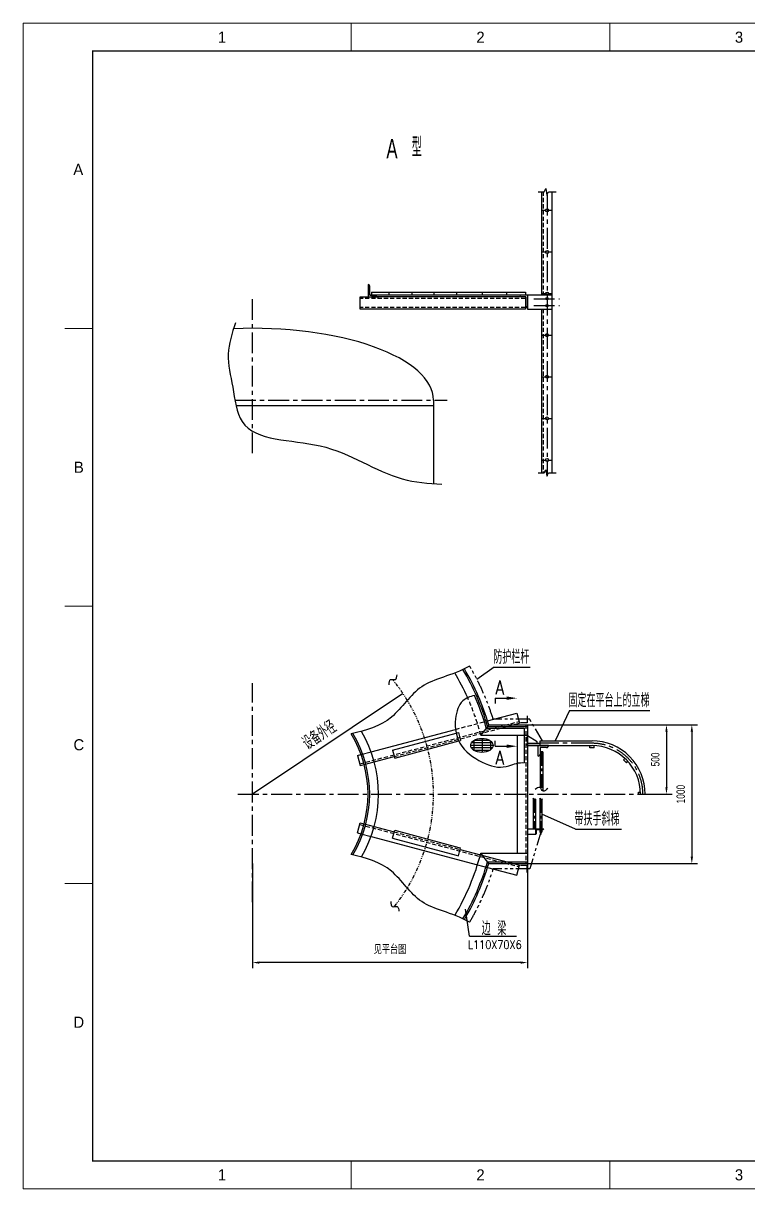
# Model space of a CAD drawing. Extents: x 148 to 221443, y -36682 to 6758.
# Drawn here: x 77540 to 82768, y -36682 to -28282 of the extents above; entities that cross this region are included whole.
import ezdxf
from ezdxf.enums import TextEntityAlignment as Align

# ---------------------------------------------------------------- set-up
doc = ezdxf.new("R2010")
doc.units = 0
doc.header["$LTSCALE"] = 10
doc.header["$MEASUREMENT"] = 0
for name, pattern in [('CENTERX2', [4, 2.5, -0.5, 0.5, -0.5]), ('HIDDENX2', [0.75, 0.5, -0.25]), ('PHANTOM', [2.5, 1.25, -0.25, 0.25, -0.25, 0.25, -0.25]), ('PHANTOMS8', [6.1, 2.5, -0.8, 0.6, -0.8, 0.6, -0.8])]:
    doc.linetypes.add(name, pattern=pattern)
for name, color, linetype in [('2', 4, 'Continuous'), ('3', 255, 'Continuous'), ('6', 4, 'PHANTOM'), ('9', 6, 'Continuous'), ('CENTER', 1, 'CENTERX2')]:
    doc.layers.add(name, color=color, linetype=linetype)
doc.layers.add('2（细实线）', color=3, linetype='Continuous', lineweight=20)
doc.layers.add('图框层', color=7, linetype='Continuous', lineweight=15)
doc.styles.add('HZ', font='ROMS.SHX', dxfattribs={"width": 0.75, "bigfont": 'GBCBIG.SHX'})
doc.styles.get("Standard").update_dxf_attribs({"font": 'wison_e.shx', "width": 0.75, "bigfont": 'wison_c.shx'})
doc.styles.add('XW', font='ROMANS.shx', dxfattribs={"width": 0.85})
doc.dimstyles.new('DIM1', dxfattribs={"dimscale": 20, "dimtxt": 3, "dimasz": 2.5, "dimexe": 2, "dimexo": 0, "dimgap": 1, "dimtad": 0, "dimdec": 0, "dimzin": 0, "dimdsep": 46, "dimtxsty": 'Standard', "dimcen": 2, "dimclrd": 3, "dimclre": 3, "dimclrt": 3, "dimadec": 0, "dimazin": 0, "dimtfac": 0.666667, "dimtdec": 0, "dimtofl": 0, "dimtmove": 2, "dimatfit": 1, "dimfxl": 2, "dimtvp": 1.333333, "dimtolj": 1, "dimtzin": 0, "dimarcsym": 0})
doc.dimstyles.new('DIM2', dxfattribs={"dimtxt": 3, "dimasz": 3, "dimexe": 2, "dimexo": 0, "dimgap": 1, "dimtad": 0, "dimzin": 0, "dimdsep": 46, "dimtxsty": 'Standard', "dimcen": 2, "dimse2": 1, "dimclrd": 7, "dimclre": 7, "dimclrt": 3, "dimadec": 0, "dimazin": 0, "dimtfac": 0.666667, "dimtofl": 0, "dimtmove": 2, "dimatfit": 3, "dimfxl": 1, "dimtvp": 1.333333, "dimtolj": 1, "dimtzin": 0, "dimarcsym": 0})

# ---------------------------------------------------------------- blocks, each defined once
blk = doc.blocks.new('*D1997')
at = {"layer": '3', "color": 3, "lineweight": -2, "ltscale": 5}
for p, q in [((81174.2, -33338.4), (82214.9, -33338.4)), ((82174.9, -33388.4), (82174.9, -33788.4)), ((82090.8, -33838.4), (82214.9, -33838.4))]:
    blk.add_line(p, q, dxfattribs=at)
at = {"layer": '3', "color": 3}
for points in [[(82183.2, -33388.4), (82166.6, -33388.4), (82174.9, -33338.4)], [(82166.6, -33788.4), (82183.2, -33788.4), (82174.9, -33838.4)]]:
    blk.add_solid(points, dxfattribs=at)
at = {"layer": 'Defpoints', "color": 0}
for p in [(81174.2, -33338.4), (82090.8, -33838.4), (82174.9, -33838.4)]:
    blk.add_point(p, dxfattribs=at)
at = {"layer": '3', "color": 3, "insert": (82094.9, -33588.4), "char_height": 60, "attachment_point": 5, "rotation": 90}
blk.add_mtext('\\A1;500', dxfattribs=at)
blk = doc.blocks.new('*D1998')
at = {"layer": '3', "color": 3, "lineweight": -2, "ltscale": 5}
for p, q in [((81174.2, -33338.4), (82397.8, -33338.4)), ((82357.8, -33388.4), (82357.8, -34288.4)), ((81174.2, -34338.4), (82397.8, -34338.4))]:
    blk.add_line(p, q, dxfattribs=at)
at = {"layer": '3', "color": 3}
for points in [[(82366.2, -33388.4), (82349.5, -33388.4), (82357.8, -33338.4)], [(82349.5, -34288.4), (82366.2, -34288.4), (82357.8, -34338.4)]]:
    blk.add_solid(points, dxfattribs=at)
at = {"layer": 'Defpoints', "color": 0}
for p in [(81174.2, -33338.4), (81174.2, -34338.4), (82357.8, -34338.4)]:
    blk.add_point(p, dxfattribs=at)
at = {"layer": '3', "color": 3, "insert": (82277.8, -33838.4), "char_height": 60, "attachment_point": 5, "rotation": 90}
blk.add_mtext('\\A1;1000', dxfattribs=at)
blk = doc.blocks.new('*D2000')
at = {"layer": '2', "color": 7, "lineweight": -2}
blk.add_line((80272.7, -33114.3), (79191.1, -33838.4), dxfattribs=at)
at = {"layer": '2', "color": 7}
blk.add_solid([(80273, -33114.7), (80272.4, -33113.9), (80275.2, -33112.6)], dxfattribs=at)
at = {"layer": 'Defpoints', "color": 0}
for p in [(80275.2, -33112.6), (79191.1, -33838.4)]:
    blk.add_point(p, dxfattribs=at)
at = {"layer": '2', "color": 3, "insert": (79656.7, -33435), "char_height": 3, "attachment_point": 5, "rotation": 33.80353}
blk.add_mtext('\\A1;l', dxfattribs=at)
blk = doc.blocks.new('*D2002')
at = {"layer": '3', "color": 3, "lineweight": -2, "ltscale": 5}
for p, q in [((79191.1, -34338.4), (79191.1, -35092.4)), ((81174.2, -34338.4), (81174.2, -35092.4)), ((81124.2, -35052.4), (79241.1, -35052.4))]:
    blk.add_line(p, q, dxfattribs=at)
at = {"layer": '3', "color": 3}
for points in [[(79241.1, -35044.1), (79241.1, -35060.7), (79191.1, -35052.4)], [(81124.2, -35060.7), (81124.2, -35044.1), (81174.2, -35052.4)]]:
    blk.add_solid(points, dxfattribs=at)
at = {"layer": 'Defpoints', "color": 0}
for p in [(79191.1, -34338.4), (81174.2, -34338.4), (79191.1, -35052.4)]:
    blk.add_point(p, dxfattribs=at)
at = {"layer": '3', "color": 3, "insert": (80182.6, -34960.5), "char_height": 60, "attachment_point": 5}
blk.add_mtext('\\A1;见平台图', dxfattribs=at)
blk = doc.blocks.new('a2')
for p, q in [((15429.25, 10126.74), (15429.25, 10116.74)), ((15522.42, 10126.74), (15522.42, 10116.74)), ((15336.09, 10011.74), (15336.09, 10116.74)), ((15326.09, 10016.74), (15336.09, 10016.74)), ((15326.09, 9916.74), (15336.09, 9916.74)), ((15326.09, 9816.74), (15336.09, 9816.74)), ((15429.25, 9706.74), (15429.25, 9716.74)), ((15522.42, 9706.74), (15522.42, 9716.74))]:
    blk.add_line(p, q)
at = {"layer": '图框层', "ltscale": 10}
blk.add_lwpolyline([(15311.09, 10126.74), (15905.09, 10126.74), (15905.09, 9706.74), (15311.09, 9706.74)], close=True, dxfattribs=at)
at = {"layer": '图框层', "ltscale": 10, "const_width": 0.5}
blk.add_lwpolyline([(15336.09, 10116.74), (15895.09, 10116.74), (15895.09, 9716.74), (15336.09, 9716.74)], close=True, dxfattribs=at)
at = {"style": 'HZ'}
for s, p in [('1', (15382.67, 10121.74)), ('2', (15475.84, 10121.74)), ('3', (15569, 10121.74)), ('A', (15330.89, 10074.1)), ('B', (15331.09, 9966.74)), ('C', (15331.09, 9866.74)), ('D', (15331.09, 9766.74)), ('1', (15382.67, 9711.74)), ('2', (15475.84, 9711.74)), ('3', (15569, 9711.74))]:
    blk.add_text(s, height=4, dxfattribs=at).set_placement(p, align=Align.MIDDLE)

msp = doc.modelspace()

# ---------------------------------------------------------------- linework, layer by layer
for p, q in [((81274.1777, -29496.2828), (81274.1777, -30242.1977)), ((81349.1777, -29496.2828), (81349.1777, -31522.8204)), ((80023.9229, -30164.1977), (80023.9229, -30254.1977)), ((80035.9229, -30242.1977), (80035.9229, -30176.1977)), ((80048.8628, -30220.1977), (80048.8628, -30242.1977)), ((80048.8628, -30220.1977), (81159.1777, -30220.1977)), ((80173.006, -30220.1977), (80173.006, -30242.1977)), ((80340.7934, -30220.1977), (80340.7934, -30242.1977)), ((80499.2308, -30220.1977), (80499.2308, -30242.1977)), ((80662.8207, -30220.1977), (80662.8207, -30242.1977)), ((80847.0202, -30220.1977), (80847.0202, -30242.1977)), ((81020.9149, -30220.1977), (81020.9149, -30242.1977)), ((81159.1777, -30220.1977), (81159.1777, -30242.1977)), ((79966.1846, -30254.1977), (80098.9229, -30254.1977)), ((79966.1846, -30341.6253), (79966.1846, -30254.1977)), ((81349.1777, -30242.1977), (80035.9229, -30242.1977)), ((80035.9229, -30242.1977), (80086.9229, -30242.1977)), ((81162.1777, -30254.1977), (80048.8395, -30254.1977)), ((81158.1777, -30254.1977), (81158.1777, -30341.6253)), ((81162.1777, -30254.1977), (81162.1777, -30320.1977)), ((81162.1777, -30320.1977), (81162.1777, -30277.6113)), ((81174.1777, -30242.1977), (81174.1777, -30342.1977)), ((81158.1777, -30341.6253), (79966.1846, -30341.6253)), ((81174.1777, -30342.1977), (81349.1777, -30342.1977)), ((81274.1777, -30342.1977), (81274.1777, -31522.8204)), ((80495.7032, -30998.2575), (80495.7032, -31600.4029)), ((80885.5866, -33309.9552), (81096.179, -33253.9197)), ((81096.179, -33253.9197), (81115.4643, -33326.3978)), ((80894.2109, -33338.4458), (81174.1777, -33338.4458)), ((81070.1856, -33338.4458), (81115.4643, -33326.3978)), ((81172.149, -33324.118), (81122.149, -33324.118)), ((81172.149, -33274.118), (81172.149, -33324.118)), ((81174.1777, -33338.4458), (81174.1777, -34338.4458)), ((80046.1123, -33533.327), (80655.1415, -33371.2733)), ((80199.9573, -33520.3306), (80659.5575, -33398.0377)), ((80876.1481, -33362.4458), (81150.1777, -33362.4458)), ((80885.2036, -33350.4458), (81174.1777, -33350.4458)), ((81150.1777, -33362.4458), (81150.1777, -33612.5528)), ((81150.1777, -33413.4458), (81162.1777, -33413.4458)), ((81244.1777, -33460.4458), (81174.1777, -33417.109)), ((81174.1777, -33488.4458), (81174.1777, -33417.109)), ((80216.3728, -33578.0504), (80678.4248, -33455.1051)), ((81264.1777, -33474.4458), (81173.5677, -33474.4458)), ((81325.1777, -33488.4458), (81174.1777, -33488.4458)), ((81174.1777, -33488.4458), (81463.9137, -33488.4458)), ((81244.1777, -33474.4458), (81244.1777, -33460.4458)), ((81250.1777, -33563.4458), (81250.1777, -33488.4458)), ((81250.1777, -33488.4458), (81638.4026, -33488.4458)), ((81264.1777, -33454.9458), (81638.4026, -33454.9458)), ((81264.1777, -33488.4458), (81264.1777, -33454.9458)), ((81264.1777, -33502.4458), (81264.1777, -33792.6293)), ((81304.1777, -33502.4458), (81264.1777, -33502.4458)), ((81311.1777, -33502.4458), (81304.1777, -33502.4458)), ((81623.4026, -33503.4602), (81623.4026, -33488.4458)), ((81653.4026, -33503.4602), (81623.4026, -33503.4602)), ((81653.4026, -33503.4602), (81653.4026, -33488.7744)), ((79948.8207, -33559.2149), (79973.3473, -33552.6887)), ((79948.8207, -33559.2149), (79968.106, -33631.693)), ((80068.3967, -33605.0071), (80213.0897, -33566.5064)), ((80199.9573, -33520.3306), (80216.3728, -33578.0504)), ((81284.1777, -33533.3029), (81264.1777, -33533.3029)), ((81284.1777, -33533.3029), (81284.1777, -33814.6497)), ((81864.637, -33590.8972), (81875.2538, -33580.2804)), ((81885.8502, -33612.1104), (81864.637, -33590.8972)), ((79968.106, -33631.693), (79995.9186, -33624.2924)), ((81099.1777, -33615.5857), (81099.1777, -34263.4458)), ((81885.8502, -33612.1104), (81896.2346, -33601.726)), ((81973.3882, -33838.4458), (81973.3882, -33823.303)), ((81973.3882, -33823.303), (81988.0749, -33823.303)), ((81214.1777, -33871.756), (81214.1777, -34088.4458)), ((81230.1777, -33875.2002), (81230.1777, -34113.4458)), ((81261.1777, -33871.756), (81261.1777, -34088.4458)), ((81277.1777, -33875.2002), (81277.1777, -34088.4458)), ((79948.8207, -34117.6768), (79968.106, -34045.1987)), ((79968.106, -34045.1987), (79995.9186, -34052.5992)), ((80068.3967, -34071.8845), (80213.0833, -34110.3835)), ((80199.9573, -34156.5611), (80216.3728, -34098.8412)), ((80216.3728, -34098.8412), (80678.4248, -34221.7865)), ((81174.1777, -34088.4458), (81230.1777, -34088.4458)), ((81230.1777, -34088.4458), (81230.1777, -34128.4458)), ((81230.1777, -34088.4458), (81290.1777, -34088.4458)), ((81235.1777, -34103.4458), (81235.1777, -34123.4458)), ((81245.1777, -34093.4458), (81285.1777, -34093.4458)), ((81261.1777, -34093.4458), (81261.1777, -34113.4458)), ((81277.1777, -34093.4458), (81277.1777, -34113.4458)), ((79948.8207, -34117.6768), (79973.3473, -34124.2029)), ((80046.1123, -34143.5646), (80813.0408, -34347.633)), ((80199.9573, -34156.5611), (80659.5575, -34278.8539)), ((81230.1777, -34128.4458), (81174.1777, -34128.4458)), ((81261.1777, -34113.4458), (81277.1777, -34113.4458)), ((80675.9085, -34283.2047), (80691.4377, -34225.249)), ((80678.4248, -34221.7865), (80691.4377, -34225.249)), ((80688.3318, -34236.8401), (80833.9257, -34275.5805)), ((80894.2109, -34338.4458), (80837.1067, -34263.4458)), ((80837.1067, -34263.4458), (81174.1777, -34263.4458)), ((80659.5575, -34278.8539), (80675.9085, -34283.2047)), ((80885.2036, -34326.4458), (81174.1777, -34326.4458)), ((80894.2109, -34338.4458), (81174.1777, -34338.4458)), ((81070.1856, -34338.4458), (81115.4643, -34350.4938)), ((81096.179, -34422.9719), (81115.4643, -34350.4938)), ((81172.149, -34352.7736), (81122.149, -34352.7736)), ((81172.149, -34402.7736), (81172.149, -34352.7736)), ((80885.5866, -34366.9364), (81096.179, -34422.9719))]:
    msp.add_line(p, q)
for centre, radius in [((81314.1777, -29630.1977), 11), ((81314.1777, -29930.1977), 11), ((81314.1777, -30230.1977), 11), ((81314.1777, -30267.1977), 9), ((81314.1777, -30317.1977), 9), ((81314.1777, -30530.1977), 11), ((81314.1777, -30830.1977), 11), ((81314.1777, -31130.1977), 11), ((81314.1777, -31430.1977), 11)]:
    msp.add_circle(centre, radius)
for centre, radius, start, end in [((80023.9229, -30176.1977), 12, 0, 90), ((80067.9229, -30254.1977), 12, 0, 90), ((81130.1777, -30242.1977), 12, 180, 270), ((81174.1777, -30320.1977), 12, 180, 270), ((79191.0888, -33838.4458), 1700, 24.12405367, 30.93048443), ((79191.0888, -33838.4458), 1763, 16.06936529, 30.65525618), ((79191.0888, -33838.4458), 1775, 16.36110352, 30.62154514), ((79191.0888, -33838.4458), 1751, 15.77406441, 23.94381864), ((79191.0888, -33838.4458), 832.8341, 328.53988718, 31.46011282), ((79191.0888, -33838.4458), 844.8341, 328.82819883, 31.17180117), ((79191.0888, -33838.4458), 907.8341, 330.08577924, 29.91422076), ((81311.1777, -33488.4458), 14, 270, 0), ((81638.474, -33838.3744), 383.4286, 359.98932831, 90.01067149), ((81638.4026, -33838.4458), 350, 0, 90), ((81250.1777, -33549.4458), 14, 270, 0), ((81245.1777, -34103.4458), 10, 90, 180), ((81285.1777, -34088.4458), 5, 270, 360), ((81230.1777, -34123.4458), 5, 270, 360), ((79191.0888, -33838.4458), 1700, 329.06951557, 345.52248781), ((79191.0888, -33838.4458), 1763, 329.34474382, 343.93063471), ((79191.0888, -33838.4458), 1775, 329.37845486, 343.63889648)]:
    msp.add_arc(centre, radius, start, end)
at = {"layer": '2'}
for p, q in [((79073.3089, -31038.2575), (80495.7032, -31038.2575)), ((80934.0225, -32923.9163), (80809.0772, -33011.404)), ((80934.0225, -32923.9163), (81191.4751, -32923.9163)), ((80940.5179, -33146.4776), (81022.838, -33146.4776)), ((81475.4026, -33236.4823), (81373.5314, -33454.9458)), ((81475.4026, -33236.4823), (82054.7448, -33236.4823)), ((80940.5179, -33492.9101), (81022.838, -33492.9101)), ((81518.6691, -34089.9534), (81277.1777, -33981.823)), ((81518.6691, -34089.9534), (81850.1564, -34089.9534)), ((80756.1101, -34862.9977), (80726.7728, -34667.4576)), ((80756.1101, -34862.9977), (81095.3129, -34862.9977))]:
    msp.add_line(p, q, dxfattribs=at)
at = {"layer": '2', "color": 7}
for p, q in [((80940.5179, -33146.4776), (80940.5179, -33185.996)), ((80925.5529, -33487.122), (80764.0766, -33487.122)), ((80920.2096, -33469.122), (80769.42, -33469.122)), ((80920.2096, -33505.122), (80769.42, -33505.122)), ((80785.9544, -33452.6822), (80785.9544, -33521.5619)), ((80901.2202, -33451.122), (80788.4094, -33451.122)), ((80845.9544, -33436.812), (80845.9544, -33537.4321)), ((80905.9544, -33454.2605), (80905.9544, -33519.9836)), ((80940.5179, -33492.9101), (80940.5179, -33453.3916)), ((80901.2202, -33523.122), (80788.4094, -33523.122))]:
    msp.add_line(p, q, dxfattribs=at)
at = {"layer": '2', "linetype": 'PHANTOMS8'}
msp.add_arc((79191.0888, -33838.4458), 1304.6696, 321.55829569, 39.32347756, dxfattribs=at)
at = {"layer": '2'}
msp.add_ellipse((79191.0888, -30998.2575), major_axis=(-1304.6144, 0), ratio=0.396668919, start_param=3.141592654, end_param=4.816861918, dxfattribs=at)
at = {"layer": '2', "color": 3}
msp.add_ellipse((80844.8148, -33487.122), major_axis=(-80.7382, 0), ratio=0.623188198, dxfattribs=at)
at = {"layer": '2'}
for points in [[(81022.838, -33133.9776), (81022.838, -33158.9776), (81097.838, -33146.4776)], [(81022.838, -33505.4101), (81022.838, -33480.4101), (81097.838, -33492.9101)]]:
    msp.add_solid(points, dxfattribs=at)
at = {"layer": '3', "linetype": 'HIDDENX2', "ltscale": 6}
for p, q in [((81286.1777, -29496.2828), (81286.1777, -30242.1977)), ((81158.1777, -30266.1977), (79966.1846, -30266.1977)), ((81158.1777, -30329.6253), (79966.1846, -30329.6253)), ((81286.1777, -30342.1977), (81286.1777, -31522.8204)), ((79965.0204, -33620.0965), (81112.3787, -33314.8013)), ((80213.0897, -33566.5064), (81070.1856, -33338.4458)), ((80655.1415, -33371.2733), (80885.5866, -33309.9552)), ((81162.1777, -33338.4458), (81162.1777, -34338.4458)), ((79965.0204, -34056.7952), (81112.3787, -34362.0903)), ((80213.0833, -34110.3835), (80688.3318, -34236.8401))]:
    msp.add_line(p, q, dxfattribs=at)
at = {"layer": '3', "ltscale": 6}
for p, q in [((80894.2109, -33338.4458), (80837.1067, -33413.4458)), ((80659.5575, -33398.0377), (80675.9085, -33393.687)), ((80675.9085, -33393.687), (80691.4377, -33451.6426)), ((80837.1067, -33413.4458), (81150.1777, -33413.4458)), ((81099.1777, -33413.4458), (81099.1777, -33615.5857)), ((81162.1777, -33413.4458), (81174.1777, -33413.4458)), ((80678.4248, -33455.1051), (80691.4377, -33451.6426)), ((79973.3631, -33552.6845), (80046.1123, -33533.327)), ((79995.9186, -33624.2924), (80068.3967, -33605.0071)), ((79995.9186, -34052.5992), (80068.3967, -34071.8845)), ((79973.3631, -34124.2071), (80046.1123, -34143.5646)), ((80813.0408, -34347.633), (80885.5866, -34366.9364)), ((80833.9257, -34275.5805), (81070.1856, -34338.4458))]:
    msp.add_line(p, q, dxfattribs=at)
at = {"layer": '3', "linetype": 'HIDDENX2', "ltscale": 6}
msp.add_arc((79191.0888, -33838.4458), 1700, 14.47751219, 24.12405367, dxfattribs=at)
at = {"layer": '6', "ltscale": 8}
for p, q in [((81189.2061, -33299.118), (80926.3151, -33299.118)), ((81280.9277, -33454.9458), (81189.2061, -33299.118)), ((81269.1777, -34113.4458), (81189.2061, -34377.7736)), ((81189.2061, -34377.7736), (80926.3151, -34377.7736))]:
    msp.add_line(p, q, dxfattribs=at)
for start, end in [(17.26583159, 30.5528479), (329.4471521, 342.73416841)]:
    msp.add_arc((79191.0888, -33838.4458), 1817.1089, start, end, dxfattribs=at)
at = {"layer": '9'}
for points in [[(81249.8914, -29496.2828), (81294.7146, -29496.2828), (81305.2201, -29473.1873), (81312.9241, -29520.0783), (81324.1298, -29496.2828), (81380.8592, -29496.2828)], [(81249.8914, -31522.8204), (81294.7146, -31522.8204), (81305.2201, -31499.7249), (81312.9241, -31546.6159), (81324.1298, -31522.8204), (81380.8592, -31522.8204)]]:
    msp.add_lwpolyline(points, dxfattribs=at)
for points, knots in [([(79069.7145, -30441.0736), (79042.9017, -30516.282), (78995.3584, -30669.0416), (79054.6691, -30904.8447), (79100.0591, -31307.0003), (79750.5178, -31258.973), (80147.6797, -31571.1756), (80458.4139, -31598.8776), (80556.6197, -31604.3139)], [45.555462177, 45.555462177, 45.555462177, 45.555462177, 278.357220421, 518.455024072, 776.367071533, 1363.880786711, 2002.620422869, 2291.997416718, 2291.997416718, 2291.997416718, 2291.997416718]), ([(80755.9115, -32914.7496), (80622.9223, -32989.2568), (80389.0322, -33015.7649), (80211.4421, -33318.6531), (80009.7109, -33381.3304), (79901.4994, -33403.7856)], [717.183753654, 717.183753654, 717.183753654, 717.183753654, 1050.569668956, 1360.321122972, 1679.005858681, 1679.005858681, 1679.005858681, 1679.005858681]), ([(80791.4045, -33127.8188), (80759.1187, -33135.423), (80686.6676, -33161.5687), (80639.9532, -33304.9508), (80668.0029, -33503.0562), (80886.5049, -33641.0923), (81015.9446, -33654.0951), (81112.2793, -33605.3615), (81150.1777, -33612.5528)], [47.746913564, 47.746913564, 47.746913564, 47.746913564, 142.504736918, 278.897971263, 454.657656418, 619.752745259, 803.086313073, 918.009370003, 918.009370003, 918.009370003, 918.009370003]), ([(80755.9115, -34762.142), (80622.9223, -34687.6348), (80389.0322, -34661.1267), (80211.4421, -34358.2385), (80009.7109, -34295.5613), (79901.4994, -34273.106)], [717.183753654, 717.183753654, 717.183753654, 717.183753654, 1050.569668956, 1360.321122972, 1679.005858681, 1679.005858681, 1679.005858681, 1679.005858681])]:
    msp.add_open_spline(points, degree=3, knots=knots, dxfattribs=at)
for points in [[(80176.6725, -33049.6516), (80186.3691, -33012.3316), (80220.9048, -33011.6883), (80233.7961, -32977.9459)], [(81320.1045, -33797.1694), (81286.4289, -33815.9514), (81262.0975, -33791.4337), (81228.8001, -33805.4341)], [(81233.4232, -33872.2494), (81225.0043, -33876.9449), (81218.9215, -33870.8155), (81210.5971, -33874.3156)], [(81280.4232, -33872.2494), (81272.0043, -33876.9449), (81265.9215, -33870.8155), (81257.5971, -33874.3156)], [(80188.6948, -34611.9793), (80198.9645, -34649.1456), (80233.5061, -34649.2573), (80246.915, -34682.7974)]]:
    msp.add_spline(points, degree=3, dxfattribs=at)
at = {"layer": 'CENTER', "ltscale": 6}
for p, q in [((81314.1777, -29517.4161), (81314.1777, -31543.9537)), ((79191.0888, -31380.6086), (79191.0888, -30264.7061)), ((81218.4079, -30267.1977), (81404.9869, -30267.1977)), ((81218.4079, -30317.1977), (81404.2223, -30317.1977)), ((79065.0081, -30998.2575), (80593.595, -30998.2575)), ((79191.0888, -34618.0978), (79191.0888, -33037.8603)), ((81638.4026, -33471.6958), (81264.1777, -33471.6958)), ((79086.3304, -33838.4458), (82090.7592, -33838.4458))]:
    msp.add_line(p, q, dxfattribs=at)
at = {"layer": 'CENTER'}
for p, q in [((81280.6281, -29630.1977), (81343.3172, -29630.1977)), ((81280.6281, -29930.1977), (81343.3172, -29930.1977)), ((81280.6281, -30230.1977), (81343.3172, -30230.1977)), ((81280.6281, -30530.1977), (81343.3172, -30530.1977)), ((81280.6281, -30830.1977), (81343.3172, -30830.1977)), ((81280.6281, -31130.1977), (81343.3172, -31130.1977)), ((81280.6281, -31430.1977), (81343.3172, -31430.1977))]:
    msp.add_line(p, q, dxfattribs=at)
at = {"layer": 'CENTER', "ltscale": 4}
for p, q in [((81274.1777, -33533.3029), (81274.1777, -33803.5111)), ((81222.1777, -33874.147), (81222.1777, -34088.4458)), ((81269.1777, -33874.147), (81269.1777, -34128.7828))]:
    msp.add_line(p, q, dxfattribs=at)
at = {"layer": 'CENTER', "ltscale": 6}
msp.add_arc((81638.474, -33838.3744), 366.6786, 359.98884082, 90.01115897, dxfattribs=at)

# ---------------------------------------------------------------- block references
at = {"layer": '2（细实线）', "xscale": 20, "yscale": 20, "zscale": 20}
msp.add_blockref('a2', (-228682.2006, -230817.0901), dxfattribs=at)

# ---------------------------------------------------------------- texts
at = {"layer": '2'}
for height, style, width, p in [(140, 'HZ', 0.65, (80237.3587, -29186.6703)), (100, 'XW', 0.8, (81004.2004, -33069.6871)), (100, 'XW', 0.8, (81004.2004, -33575.3418))]:
    msp.add_text('A', height=height, dxfattribs=dict(at, style=style, width=width)).set_placement(p, align=Align.MIDDLE_RIGHT)
at = {"layer": '2', "linetype": 'Continuous', "style": 'HZ', "width": 0.65}
msp.add_text('型', height=140, dxfattribs=at).set_placement((80339.2078, -29245.0859))
at = {"layer": '2'}
for s, height, style, width, p in [('防护栏杆', 100, 'HZ', 0.65, (80926.9967, -32898.886)), ('固定在平台上的立梯', 100, 'HZ', 0.65, (81468.3768, -33211.4519)), ('带扶手斜梯', 100, 'HZ', 0.65, (81511.6433, -34064.923)), ('边  梁', 100, 'HZ', 0.65, (80842.7399, -34855.5458)), ('L110X70X6', 60, 'XW', 0.85, (80744.1652, -34952.9578))]:
    msp.add_text(s, height=height, dxfattribs=dict(at, style=style, width=width)).set_placement(p)
at = {"layer": '2', "style": 'HZ', "width": 0.65}
msp.add_text('设备外径', height=100, rotation=33.80352921, dxfattribs=at).set_placement((79592.2351, -33524.3882))

# ---------------------------------------------------------------- dimensions: what is measured, and where the dimension line sits
at = {"layer": '2'}
dim = msp.add_radius_dim(center=(79191.0888, -33838.4458), mpoint=(80275.2043, -33112.597), text='l', dimstyle='DIM2', dxfattribs=at)
dim.commit()
dim.dimension.update_dxf_attribs({"geometry": '*D2000', "text_midpoint": (79656.7343, -33435.0462), "dimtype": 164})
at = {"layer": '3', "ltscale": 5}
for base, p2, picture, middle in [((82174.9055, -33838.4458), (82090.7592, -33838.4458), '*D1997', (82094.9055, -33588.4458)), ((82357.832, -34338.4458), (81174.1777, -34338.4458), '*D1998', (82277.832, -33838.4458))]:
    dim = msp.add_linear_dim(base=base, p1=(81174.1777, -33338.4458), p2=p2, angle=90, dimstyle='DIM1', dxfattribs=at)
    dim.commit()
    dim.dimension.update_dxf_attribs({"geometry": picture, "text_midpoint": middle})
dim = msp.add_linear_dim(base=(79191.0888, -35052.3945), p1=(81174.1777, -34338.4458), p2=(79191.0888, -34338.4458), text='见平台图', dimstyle='DIM1', dxfattribs=at)
dim.commit()
dim.dimension.update_dxf_attribs({"geometry": '*D2002', "text_midpoint": (80182.6333, -34960.5427)})

doc.saveas('drawing.dxf')
